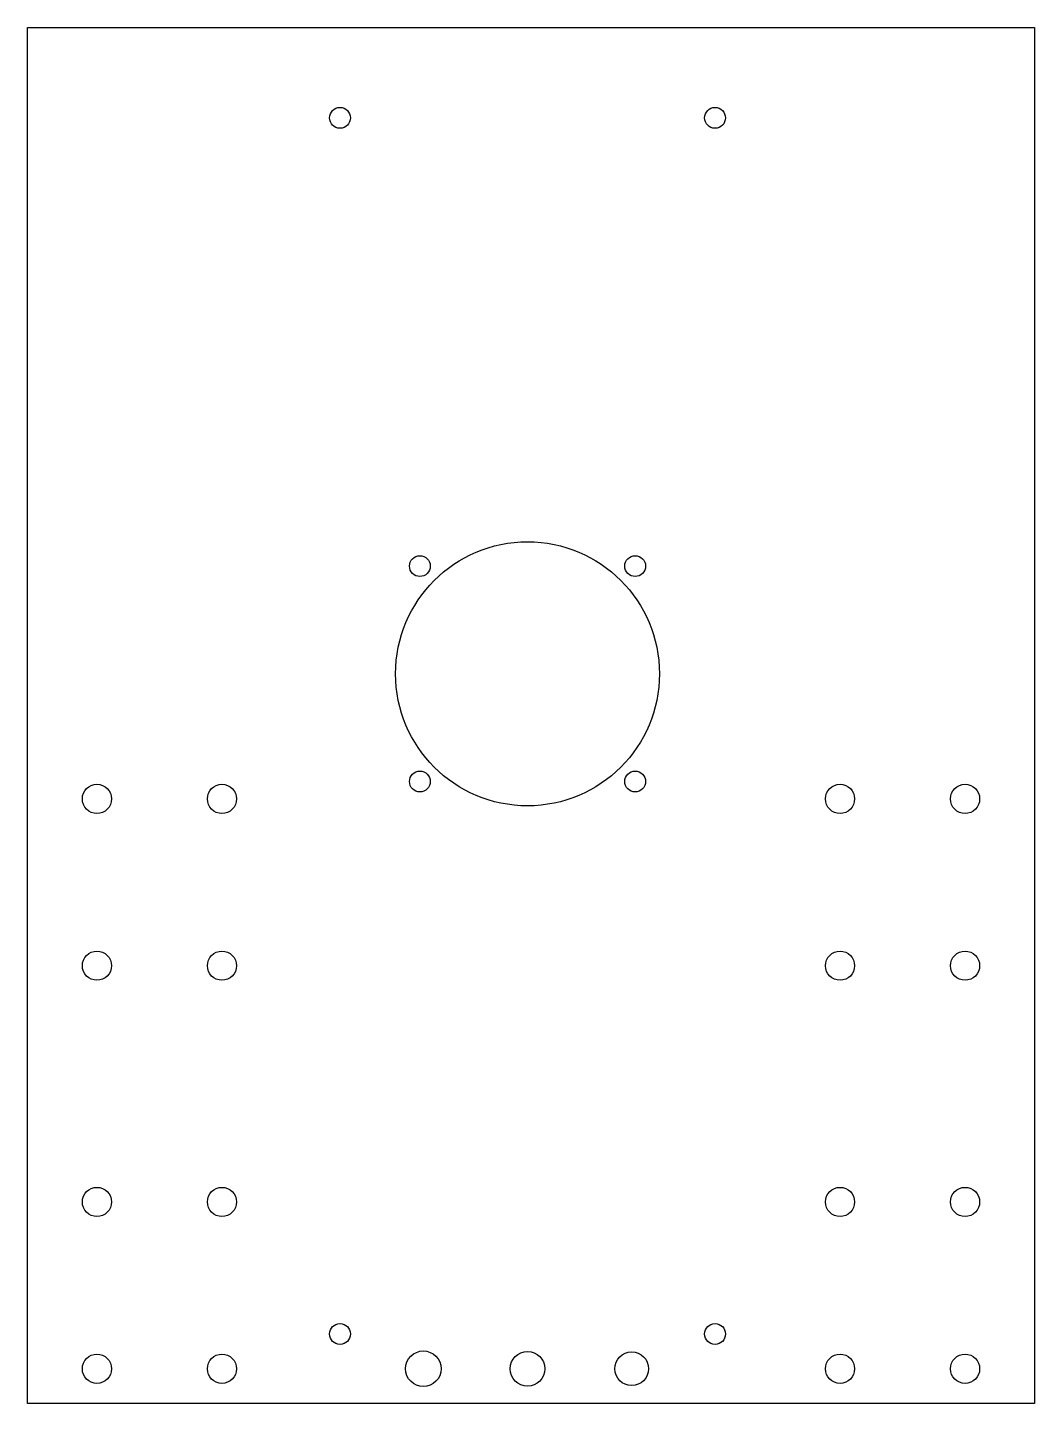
# Model space of a CAD drawing. Extents: x -94 to 51, y -107 to 91.
import ezdxf

# ---------------------------------------------------------------- set-up
doc = ezdxf.new("R2010")
doc.units = 0
doc.layers.get('0').update_dxf_attribs({"linetype": 'continuous'})

# ---------------------------------------------------------------- blocks, each defined once
blk = doc.blocks.new('SHAPE2DVIEW')
at = {"color": 0}
for p, q in [((-94.38, 91.46), (50.62, 91.46)), ((-94.38, -106.54), (-94.38, 91.46)), ((50.62, 91.46), (50.62, -106.54)), ((50.62, -106.54), (-94.38, -106.54))]:
    blk.add_line(p, q, dxfattribs=at)
for centre, radius in [((-49.38, 78.46), 1.5), ((4.62, 78.46), 1.5), ((-22.38, -1.54), 19), ((-37.88, 13.96), 1.5), ((-6.88, 13.96), 1.5), ((-37.88, -17.04), 1.5), ((-6.88, -17.04), 1.5), ((-84.38, -19.54), 2.1), ((-66.38, -19.54), 2.1), ((22.62, -19.54), 2.1), ((40.62, -19.54), 2.1), ((-84.38, -43.54), 2.1), ((-66.38, -43.54), 2.1), ((22.62, -43.54), 2.1), ((40.62, -43.54), 2.1), ((-84.38, -77.54), 2.1), ((-66.38, -77.54), 2.1), ((22.62, -77.54), 2.1), ((40.62, -77.54), 2.1), ((-49.38, -96.54), 1.5), ((4.62, -96.54), 1.5), ((-37.38, -101.54), 2.56), ((-84.38, -101.54), 2.1), ((-66.38, -101.54), 2.1), ((-22.38, -101.54), 2.5), ((-7.38, -101.54), 2.43), ((22.62, -101.54), 2.1), ((40.62, -101.54), 2.1)]:
    blk.add_circle(centre, radius, dxfattribs=at)

msp = doc.modelspace()

# ---------------------------------------------------------------- block references
at = {"color": 0}
msp.add_blockref('SHAPE2DVIEW', (0, 0), dxfattribs=at)

doc.saveas('drawing.dxf')
